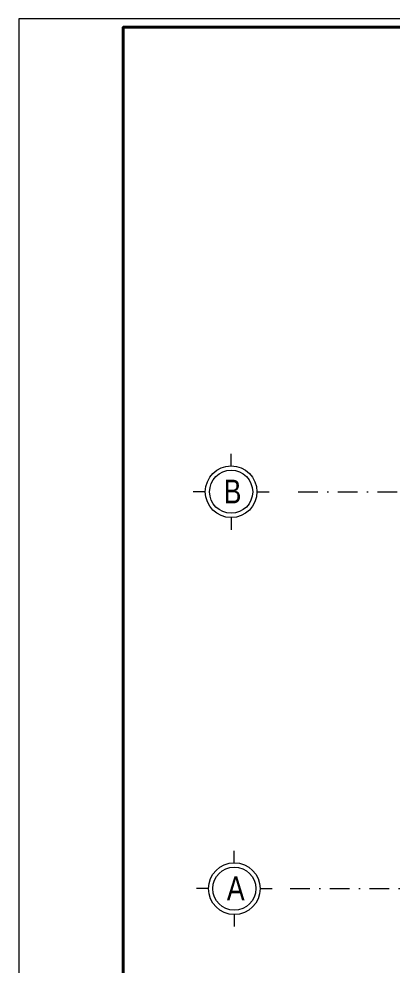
# Model space of a CAD drawing. Header units: inches. Extents: x 921646 to 2157952, y -92667 to 262089.
# Drawn here: x 1980481 to 1985189, y 54676 to 66596 of the extents above; entities that cross this region are included whole.
import ezdxf
from ezdxf.enums import TextEntityAlignment as Align

# ---------------------------------------------------------------- set-up
doc = ezdxf.new("R2010")
doc.units = ezdxf.units.IN
doc.header["$MEASUREMENT"] = 0
doc.linetypes.add('DASHDOT', pattern=[1, 0.5, -0.25, 0, -0.25])
doc.layers.get('0').update_dxf_attribs({"lineweight": 9})
doc.layers.get('DEFPOINTS').update_dxf_attribs({"lineweight": 9})
for name, color, linetype, lineweight in [('01-WALL', 10, 'Continuous', 35), ('04-TRUC', 40, 'DASHDOT', 9), ('09-DIMOUT', 251, 'Continuous', 9), ('Cp Net Manh 0.15', 8, 'Continuous', 15), ('Cp Net Thep 0.40', 2, 'Continuous', 40), ('Cp Text 0.15', 3, 'Continuous', 15)]:
    doc.layers.add(name, color=color, linetype=linetype, lineweight=lineweight)
doc.styles.add('VHELVEN', font='VHELVEN.TTF')
doc.styles.add('VNI-HELVE', font='VHELVEB.TTF', dxfattribs={"width": 0.8})

# ---------------------------------------------------------------- blocks, each defined once
blk = doc.blocks.new('luoi')
at = {"layer": '04-TRUC', "ltscale": 500}
for p, q in [((1728931.056137772, 129594.2698898765), (1752564.317258802, 129594.2698898765)), ((1728830.44380979, 124594.2698898753), (1752564.317258803, 124594.2698898753))]:
    blk.add_line(p, q, dxfattribs=at)
blk = doc.blocks.new('A$C788F0ACE')
at = {"layer": 'Cp Net Manh 0.15', "linetype": 'Continuous'}
for p, q in [((0, 300.0000000000582), (0, 440.0000000023864)), ((-300, 0), (-440.0000000027939, 0)), ((300, 0), (440.0000000018626, 0)), ((0, -300), (0, -440.0000000023283))]:
    blk.add_line(p, q, dxfattribs=at)
for radius in [300, 250]:
    blk.add_circle((0, 0), radius, dxfattribs=at)
at = {"layer": 'Cp Text 0.15', "color": 7, "linetype": 'Continuous', "style": 'VHELVEN'}
blk.add_attdef('TRUC', text='', height=280.0000000046566, dxfattribs=at).set_placement((94.0908639702925, 0.9700787446345486), align=Align.MIDDLE_CENTER)
blk = doc.blocks.new('dim')
at = {"layer": 'Cp Text 0.15'}
ref = blk.add_blockref('A$C788F0ACE', (1947942.526725259, 203946.0126604949), dxfattribs=dict(at, xscale=1.086778053933425, yscale=1.086778053933425, zscale=1.086778053933425, rotation=180))
ref.add_attrib('TRUC', 'B', dxfattribs={"layer": '0', "color": 3, "height": 300, "style": 'VNI-HELVE', "width": 0.8}).set_placement((1947960.326878343, 203949.3552788793), align=Align.MIDDLE_CENTER)
ref = blk.add_blockref('A$C788F0ACE', (1947982.526725259, 198946.0126604938), dxfattribs=dict(at, xscale=1.086778053933425, yscale=1.086778053933425, zscale=1.086778053933425, rotation=180))
ref.add_attrib('TRUC', 'A', dxfattribs={"layer": '0', "color": 3, "height": 300, "style": 'VNI-HELVE', "width": 0.8}).set_placement((1948000.326878343, 198949.3552788782), align=Align.MIDDLE_CENTER)
blk = doc.blocks.new('Khung Ht dep')
at = {"layer": 'Cp Net Thep 0.40', "color": 106, "flags": 128}
blk.add_lwpolyline([(30380.39805538137, 21414.66774669322), (30380.39805538137, 1791.667746693099), (3162.398055380676, 1791.667746693099), (3162.398055380676, 21414.66774669322)], close=True, dxfattribs=at)
at = {"layer": 'DEFPOINTS', "ltscale": 100}
blk.add_lwpolyline([(30430.39805538347, 1691.667746693157), (30430.39805538347, 21514.6677466931), (1912.398055381607, 21514.6677466931), (1912.398055381607, 1691.667746693157)], close=True, dxfattribs=at)

msp = doc.modelspace()

# ---------------------------------------------------------------- block references
at = {"layer": '01-WALL'}
msp.add_blockref('luoi', (255072.6027017706, -68955.22865673219), dxfattribs=at)
at = {"layer": '09-DIMOUT'}
msp.add_blockref('dim', (35216.03104037699, -143306.9714273547), dxfattribs=at)
at = {"layer": 'Cp Net Manh 0.15', "xscale": 1.05319564237593, "yscale": 1.05319564237593, "zscale": 1.05319564237593}
msp.add_blockref('Khung Ht dep', (1978466.732447863, 43936.35200931363), dxfattribs=at)

doc.saveas('drawing.dxf')
